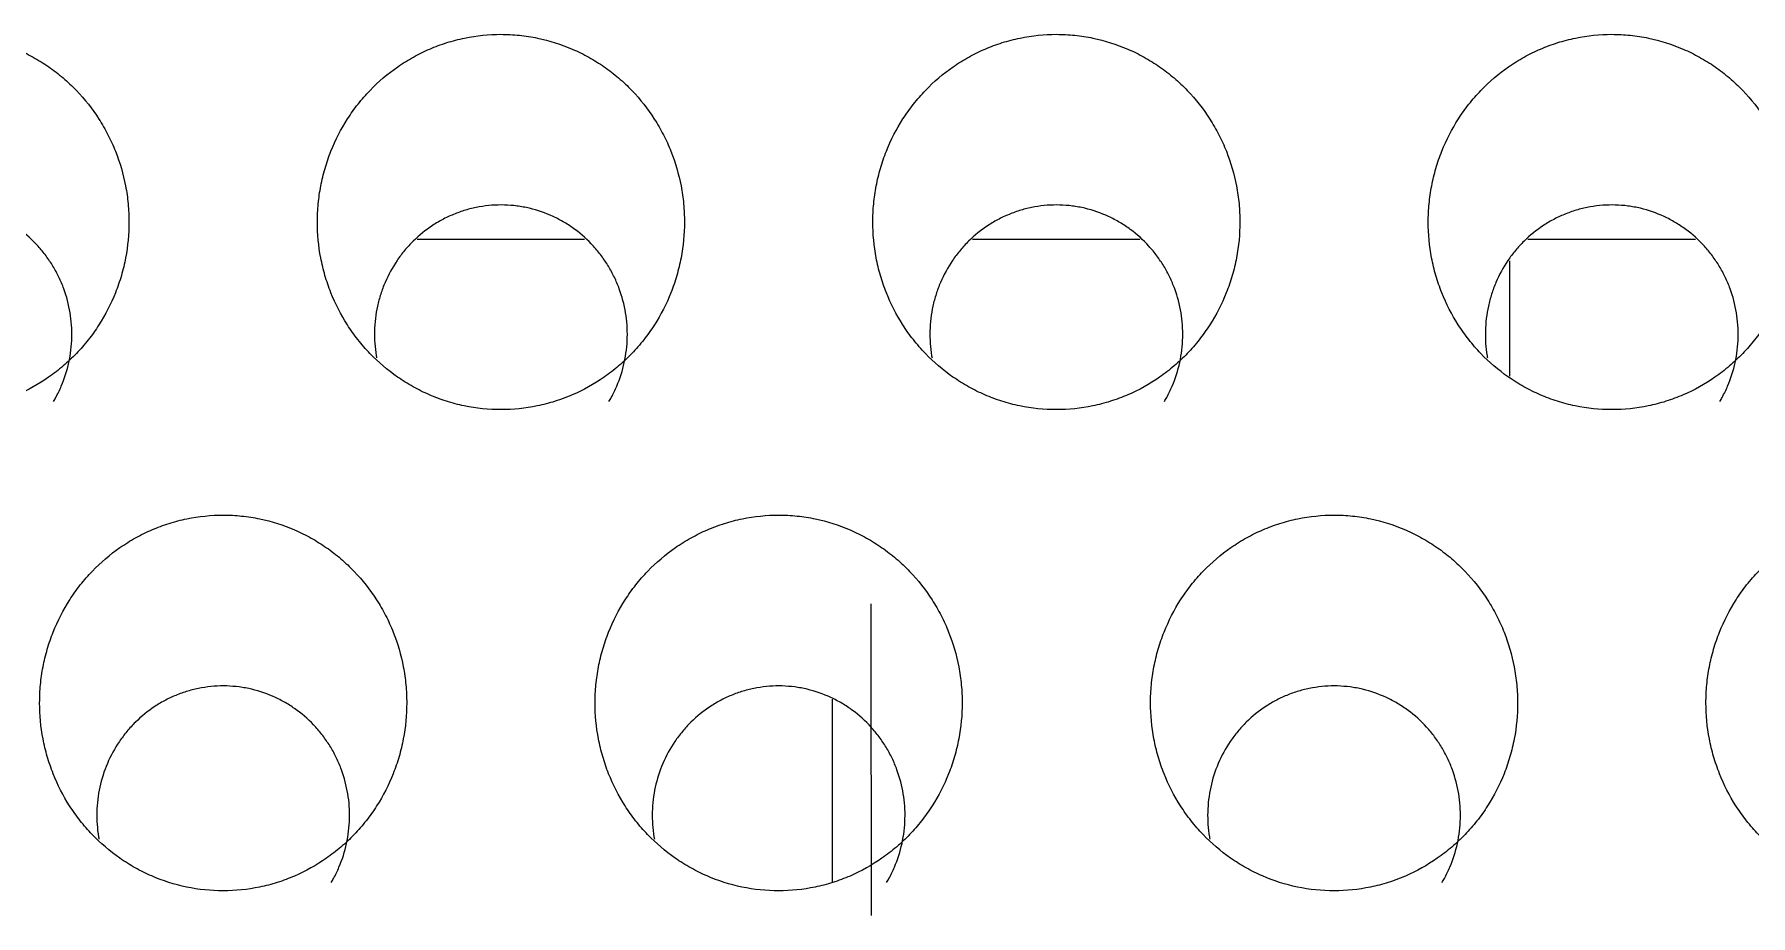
# Model space of a CAD drawing. Header units: inches. Extents: x 3778 to 56227, y -16914 to 35091.
# Drawn here: x 42412.65 to 42421.88, y -12645.88 to -12641.14 of the extents above; entities that cross this region are included whole.
import ezdxf

# ---------------------------------------------------------------- set-up
doc = ezdxf.new("R2010")
doc.units = ezdxf.units.IN
doc.header["$LTSCALE"] = 100
doc.header["$MEASUREMENT"] = 0
doc.layers.add('2-con', color=2, linetype='Continuous')
doc.layers.add('mark-B', color=2, linetype='Continuous', lineweight=20)

# ---------------------------------------------------------------- blocks, each defined once
blk = doc.blocks.new('무풍1WAY 대형')
at = {"layer": 'mark-B'}
for p, q in [((267.1088, -433.2577), (267.1088, -434.2397)), ((263.4652, -435.9758), (263.4652, -436.5975))]:
    blk.add_line(p, q, dxfattribs=at)
blk.add_ellipse((266.7797, -434.3456), major_axis=(0, -6.9709), ratio=0.017455, start_param=1.512453, end_param=1.754068, dxfattribs=at)
for points, knots in [([(261.4229, -433.2088), (261.3564, -433.2088), (261.2911, -433.2156), (261.1949, -433.2355), (261.1632, -433.2438), (261.1159, -433.2587), (261.1002, -433.2641), (261.0692, -433.2757), (261.054, -433.2818), (260.9786, -433.3144), (260.9216, -433.3462), (260.8408, -433.4025), (260.8145, -433.4228), (260.7647, -433.4655), (260.7172, -433.5104), (260.6745, -433.5595), (260.6443, -433.5979), (260.6345, -433.611), (260.6155, -433.6377), (260.6063, -433.6513), (260.562, -433.7204), (260.5325, -433.7783), (260.4965, -433.8687), (260.486, -433.8994), (260.4723, -433.9465), (260.4681, -433.9623), (260.4604, -433.9941), (260.457, -434.0101), (260.4418, -434.0899), (260.4357, -434.1543), (260.4357, -434.2354), (260.4361, -434.2516), (260.4376, -434.2842), (260.4388, -434.3005), (260.4434, -434.3494), (260.448, -434.3816), (260.4663, -434.477), (260.4843, -434.5391), (260.5204, -434.63), (260.534, -434.6601), (260.5638, -434.7181), (260.58, -434.7463), (260.6325, -434.8281), (260.6727, -434.8793), (260.7296, -434.9387), (260.7413, -434.9503), (260.7652, -434.9729), (260.8017, -435.0057), (260.8661, -435.0555), (260.9214, -435.0901), (260.9644, -435.1141), (260.979, -435.1218), (261.0086, -435.1364), (261.0237, -435.1434), (261.0993, -435.1761), (261.1616, -435.1958), (261.2579, -435.2159), (261.2905, -435.2209), (261.3566, -435.2278), (261.3895, -435.2295), (261.4879, -435.2295), (261.5531, -435.2229), (261.6341, -435.2062), (261.6503, -435.2025), (261.6823, -435.1941), (261.7298, -435.1805), (261.8065, -435.1519), (261.8652, -435.123), (261.9227, -435.0911), (261.9509, -435.0735), (262.0318, -435.0172), (262.0813, -434.9748), (262.1379, -434.916), (262.149, -434.9039), (262.1705, -434.8792), (262.181, -434.8665), (262.2115, -434.8278), (262.2305, -434.8012), (262.2831, -434.7191), (262.3128, -434.6613), (262.3431, -434.5853), (262.3488, -434.5699), (262.3594, -434.539), (262.3742, -434.4924), (262.3931, -434.4136), (262.4023, -434.3496), (262.4069, -434.3011), (262.408, -434.2848), (262.4096, -434.2522), (262.41, -434.2358), (262.41, -434.1541), (262.4039, -434.0897), (262.3857, -433.9944), (262.3782, -433.9628), (262.3645, -433.9158), (262.3596, -433.9001), (262.3489, -433.8691), (262.3433, -433.8538), (262.3132, -433.7782), (262.2837, -433.7205), (262.2311, -433.6384), (262.2122, -433.6117), (262.1715, -433.5599), (262.15, -433.5352), (262.0824, -433.4646), (262.033, -433.4222), (261.9658, -433.3752), (261.9521, -433.3661), (261.9241, -433.3486), (261.9098, -433.3402), (261.8668, -433.3161), (261.8374, -433.3016), (261.7475, -433.2627), (261.685, -433.2427), (261.555, -433.2156), (261.4893, -433.2088), (261.4229, -433.2088)], [0, 0, 0, 0, 0.03125, 0.03125, 0.046875, 0.046875, 0.054687, 0.054687, 0.0625, 0.0625, 0.09375, 0.09375, 0.109375, 0.109375, 0.125, 0.140625, 0.140625, 0.148437, 0.148437, 0.15625, 0.15625, 0.1875, 0.1875, 0.203125, 0.203125, 0.210937, 0.210937, 0.21875, 0.21875, 0.25, 0.25, 0.257812, 0.257812, 0.265625, 0.265625, 0.28125, 0.28125, 0.3125, 0.3125, 0.328125, 0.328125, 0.34375, 0.34375, 0.375, 0.375, 0.382812, 0.382812, 0.390625, 0.40625, 0.421875, 0.421875, 0.429687, 0.429687, 0.4375, 0.4375, 0.46875, 0.46875, 0.484375, 0.484375, 0.5, 0.5, 0.53125, 0.53125, 0.539062, 0.539062, 0.546875, 0.5625, 0.578125, 0.578125, 0.59375, 0.59375, 0.625, 0.625, 0.632812, 0.632812, 0.640625, 0.640625, 0.65625, 0.65625, 0.6875, 0.6875, 0.695312, 0.695312, 0.703125, 0.71875, 0.734375, 0.734375, 0.742187, 0.742187, 0.75, 0.75, 0.78125, 0.78125, 0.796875, 0.796875, 0.804688, 0.804688, 0.8125, 0.8125, 0.84375, 0.84375, 0.859375, 0.859375, 0.875, 0.875, 0.90625, 0.90625, 0.914062, 0.914062, 0.921875, 0.921875, 0.9375, 0.9375, 0.96875, 0.96875, 1, 1, 1, 1]), ([(264.4104, -433.2088), (264.344, -433.2088), (264.2787, -433.2156), (264.1825, -433.2355), (264.1507, -433.2438), (264.1035, -433.2587), (264.0877, -433.2641), (264.0568, -433.2757), (264.0415, -433.2818), (263.9662, -433.3144), (263.9091, -433.3462), (263.8283, -433.4025), (263.8021, -433.4228), (263.7522, -433.4655), (263.7048, -433.5104), (263.6621, -433.5595), (263.6318, -433.5979), (263.622, -433.611), (263.6031, -433.6377), (263.5938, -433.6513), (263.5495, -433.7204), (263.52, -433.7783), (263.4841, -433.8687), (263.4735, -433.8994), (263.4598, -433.9465), (263.4556, -433.9623), (263.448, -433.9941), (263.4445, -434.0101), (263.4293, -434.0899), (263.4233, -434.1543), (263.4233, -434.2354), (263.4236, -434.2516), (263.4252, -434.2842), (263.4263, -434.3005), (263.431, -434.3494), (263.4356, -434.3816), (263.4538, -434.477), (263.4718, -434.5391), (263.5079, -434.63), (263.5216, -434.6601), (263.5514, -434.7181), (263.5676, -434.7463), (263.6201, -434.8281), (263.6602, -434.8793), (263.7172, -434.9387), (263.7289, -434.9503), (263.7527, -434.9729), (263.7892, -435.0057), (263.8536, -435.0555), (263.909, -435.0901), (263.952, -435.1141), (263.9665, -435.1218), (263.9962, -435.1364), (264.0112, -435.1434), (264.0868, -435.1761), (264.1492, -435.1958), (264.2455, -435.2159), (264.278, -435.2209), (264.3441, -435.2278), (264.3771, -435.2295), (264.4755, -435.2295), (264.5407, -435.2229), (264.6216, -435.2062), (264.6378, -435.2025), (264.6698, -435.1941), (264.7173, -435.1805), (264.794, -435.1519), (264.8528, -435.123), (264.9102, -435.0911), (264.9384, -435.0735), (265.0193, -435.0172), (265.0689, -434.9748), (265.1255, -434.916), (265.1365, -434.9039), (265.158, -434.8792), (265.1686, -434.8665), (265.1991, -434.8278), (265.218, -434.8012), (265.2707, -434.7191), (265.3004, -434.6613), (265.3306, -434.5853), (265.3363, -434.5699), (265.3469, -434.539), (265.3617, -434.4924), (265.3806, -434.4136), (265.3898, -434.3496), (265.3944, -434.3011), (265.3956, -434.2848), (265.3971, -434.2522), (265.3975, -434.2358), (265.3975, -434.1541), (265.3914, -434.0897), (265.3733, -433.9944), (265.3657, -433.9628), (265.3521, -433.9158), (265.3471, -433.9001), (265.3365, -433.8691), (265.3308, -433.8538), (265.3008, -433.7782), (265.2712, -433.7205), (265.2187, -433.6384), (265.1998, -433.6117), (265.1591, -433.5599), (265.1376, -433.5352), (265.0699, -433.4646), (265.0206, -433.4222), (264.9533, -433.3752), (264.9396, -433.3661), (264.9116, -433.3486), (264.8974, -433.3402), (264.8543, -433.3161), (264.825, -433.3016), (264.735, -433.2627), (264.6726, -433.2427), (264.5426, -433.2156), (264.4768, -433.2088), (264.4104, -433.2088)], [0, 0, 0, 0, 0.03125, 0.03125, 0.046875, 0.046875, 0.054687, 0.054687, 0.0625, 0.0625, 0.09375, 0.09375, 0.109375, 0.109375, 0.125, 0.140625, 0.140625, 0.148437, 0.148437, 0.15625, 0.15625, 0.1875, 0.1875, 0.203125, 0.203125, 0.210937, 0.210937, 0.21875, 0.21875, 0.25, 0.25, 0.257812, 0.257812, 0.265625, 0.265625, 0.28125, 0.28125, 0.3125, 0.3125, 0.328125, 0.328125, 0.34375, 0.34375, 0.375, 0.375, 0.382812, 0.382812, 0.390625, 0.40625, 0.421875, 0.421875, 0.429687, 0.429687, 0.4375, 0.4375, 0.46875, 0.46875, 0.484375, 0.484375, 0.5, 0.5, 0.53125, 0.53125, 0.539062, 0.539062, 0.546875, 0.5625, 0.578125, 0.578125, 0.59375, 0.59375, 0.625, 0.625, 0.632812, 0.632812, 0.640625, 0.640625, 0.65625, 0.65625, 0.6875, 0.6875, 0.695312, 0.695312, 0.703125, 0.71875, 0.734375, 0.734375, 0.742187, 0.742187, 0.75, 0.75, 0.78125, 0.78125, 0.796875, 0.796875, 0.804687, 0.804687, 0.8125, 0.8125, 0.84375, 0.84375, 0.859375, 0.859375, 0.875, 0.875, 0.90625, 0.90625, 0.914062, 0.914062, 0.921875, 0.921875, 0.9375, 0.9375, 0.96875, 0.96875, 1, 1, 1, 1]), ([(267.3979, -433.2088), (267.3315, -433.2088), (267.2662, -433.2156), (267.17, -433.2355), (267.1383, -433.2438), (267.091, -433.2587), (267.0753, -433.2641), (267.0443, -433.2757), (267.0291, -433.2818), (266.9537, -433.3144), (266.8967, -433.3462), (266.8159, -433.4025), (266.7896, -433.4228), (266.7398, -433.4655), (266.6923, -433.5104), (266.6496, -433.5595), (266.6194, -433.5979), (266.6096, -433.611), (266.5906, -433.6377), (266.5814, -433.6513), (266.5371, -433.7204), (266.5075, -433.7783), (266.4716, -433.8687), (266.4611, -433.8994), (266.4474, -433.9465), (266.4432, -433.9623), (266.4355, -433.9941), (266.4321, -434.0101), (266.4169, -434.0899), (266.4108, -434.1543), (266.4108, -434.2354), (266.4112, -434.2516), (266.4127, -434.2842), (266.4139, -434.3005), (266.4185, -434.3494), (266.4231, -434.3816), (266.4414, -434.477), (266.4594, -434.5391), (266.4955, -434.63), (266.5091, -434.6601), (266.5389, -434.7181), (266.5551, -434.7463), (266.6076, -434.8281), (266.6478, -434.8793), (266.7047, -434.9387), (266.7164, -434.9503), (266.7403, -434.9729), (266.7768, -435.0057), (266.8412, -435.0555), (266.8965, -435.0901), (266.9395, -435.1141), (266.9541, -435.1218), (266.9837, -435.1364), (266.9988, -435.1434), (267.0744, -435.1761), (267.1367, -435.1958), (267.233, -435.2159), (267.2656, -435.2209), (267.3317, -435.2278), (267.3646, -435.2295), (267.463, -435.2295), (267.5282, -435.2229), (267.6092, -435.2062), (267.6254, -435.2025), (267.6574, -435.1941), (267.7049, -435.1805), (267.7816, -435.1519), (267.8403, -435.123), (267.8978, -435.0911), (267.926, -435.0735), (268.0069, -435.0172), (268.0564, -434.9748), (268.113, -434.916), (268.124, -434.9039), (268.1456, -434.8792), (268.1561, -434.8665), (268.1866, -434.8278), (268.2056, -434.8012), (268.2582, -434.7191), (268.2879, -434.6613), (268.3182, -434.5853), (268.3239, -434.5699), (268.3345, -434.539), (268.3493, -434.4924), (268.3682, -434.4136), (268.3774, -434.3496), (268.382, -434.3011), (268.3831, -434.2848), (268.3847, -434.2522), (268.3851, -434.2358), (268.3851, -434.1541), (268.379, -434.0897), (268.3608, -433.9944), (268.3533, -433.9628), (268.3396, -433.9158), (268.3347, -433.9001), (268.324, -433.8691), (268.3184, -433.8538), (268.2883, -433.7782), (268.2588, -433.7205), (268.2062, -433.6384), (268.1873, -433.6117), (268.1466, -433.5599), (268.1251, -433.5352), (268.0575, -433.4646), (268.0081, -433.4222), (267.9409, -433.3752), (267.9272, -433.3661), (267.8991, -433.3486), (267.8849, -433.3402), (267.8419, -433.3161), (267.8125, -433.3016), (267.7226, -433.2627), (267.6601, -433.2427), (267.5301, -433.2156), (267.4644, -433.2088), (267.3979, -433.2088)], [0, 0, 0, 0, 0.03125, 0.03125, 0.046875, 0.046875, 0.054687, 0.054687, 0.0625, 0.0625, 0.09375, 0.09375, 0.109375, 0.109375, 0.125, 0.140625, 0.140625, 0.148437, 0.148437, 0.15625, 0.15625, 0.1875, 0.1875, 0.203125, 0.203125, 0.210937, 0.210937, 0.21875, 0.21875, 0.25, 0.25, 0.257812, 0.257812, 0.265625, 0.265625, 0.28125, 0.28125, 0.3125, 0.3125, 0.328125, 0.328125, 0.34375, 0.34375, 0.375, 0.375, 0.382812, 0.382812, 0.390625, 0.40625, 0.421875, 0.421875, 0.429687, 0.429687, 0.4375, 0.4375, 0.46875, 0.46875, 0.484375, 0.484375, 0.5, 0.5, 0.53125, 0.53125, 0.539062, 0.539062, 0.546875, 0.5625, 0.578125, 0.578125, 0.59375, 0.59375, 0.625, 0.625, 0.632812, 0.632812, 0.640625, 0.640625, 0.65625, 0.65625, 0.6875, 0.6875, 0.695312, 0.695312, 0.703125, 0.71875, 0.734375, 0.734375, 0.742187, 0.742187, 0.75, 0.75, 0.78125, 0.78125, 0.796875, 0.796875, 0.804687, 0.804687, 0.8125, 0.8125, 0.84375, 0.84375, 0.859375, 0.859375, 0.875, 0.875, 0.90625, 0.90625, 0.914063, 0.914063, 0.921875, 0.921875, 0.9375, 0.9375, 0.96875, 0.96875, 1, 1, 1, 1]), ([(270.3855, -433.2088), (270.3191, -433.2088), (270.2538, -433.2156), (270.1576, -433.2355), (270.1258, -433.2438), (270.0786, -433.2587), (270.0628, -433.2641), (270.0319, -433.2757), (270.0166, -433.2818), (269.9413, -433.3144), (269.8842, -433.3462), (269.8034, -433.4025), (269.7772, -433.4228), (269.7273, -433.4655), (269.6799, -433.5104), (269.6372, -433.5595), (269.6069, -433.5979), (269.5971, -433.611), (269.5781, -433.6377), (269.5689, -433.6513), (269.5246, -433.7204), (269.4951, -433.7783), (269.4592, -433.8687), (269.4486, -433.8994), (269.4349, -433.9465), (269.4307, -433.9623), (269.4231, -433.9941), (269.4196, -434.0101), (269.4044, -434.0899), (269.3984, -434.1543), (269.3984, -434.2354), (269.3987, -434.2516), (269.4003, -434.2842), (269.4014, -434.3005), (269.4061, -434.3494), (269.4107, -434.3816), (269.4289, -434.477), (269.4469, -434.5391), (269.483, -434.63), (269.4967, -434.6601), (269.5265, -434.7181), (269.5427, -434.7463), (269.5952, -434.8281), (269.6353, -434.8793), (269.6923, -434.9387), (269.704, -434.9503), (269.7278, -434.9729), (269.7643, -435.0057), (269.8287, -435.0555), (269.8841, -435.0901), (269.9271, -435.1141), (269.9416, -435.1218), (269.9713, -435.1364), (269.9863, -435.1434), (270.0619, -435.1761), (270.1243, -435.1958), (270.2206, -435.2159), (270.2531, -435.2209), (270.3192, -435.2278), (270.3521, -435.2295), (270.4506, -435.2295), (270.5158, -435.2229), (270.5967, -435.2062), (270.6129, -435.2025), (270.6449, -435.1941), (270.6924, -435.1805), (270.7691, -435.1519), (270.8279, -435.123), (270.8853, -435.0911), (270.9135, -435.0735), (270.9944, -435.0172), (271.044, -434.9748), (271.1005, -434.916), (271.1116, -434.9039), (271.1331, -434.8792), (271.1437, -434.8665), (271.1742, -434.8278), (271.1931, -434.8012), (271.2458, -434.7191), (271.2755, -434.6613), (271.3057, -434.5853), (271.3114, -434.5699), (271.322, -434.539), (271.3368, -434.4924), (271.3557, -434.4136), (271.3649, -434.3496), (271.3695, -434.3011), (271.3707, -434.2848), (271.3722, -434.2522), (271.3726, -434.2358), (271.3726, -434.1541), (271.3665, -434.0897), (271.3484, -433.9944), (271.3408, -433.9628), (271.3272, -433.9158), (271.3222, -433.9001), (271.3116, -433.8691), (271.3059, -433.8538), (271.2759, -433.7782), (271.2463, -433.7205), (271.1938, -433.6384), (271.1749, -433.6117), (271.1342, -433.5599), (271.1127, -433.5352), (271.045, -433.4646), (270.9957, -433.4222), (270.9284, -433.3752), (270.9147, -433.3661), (270.8867, -433.3486), (270.8725, -433.3402), (270.8294, -433.3161), (270.8001, -433.3016), (270.7101, -433.2627), (270.6477, -433.2427), (270.5177, -433.2156), (270.4519, -433.2088), (270.3855, -433.2088)], [0, 0, 0, 0, 0.03125, 0.03125, 0.046875, 0.046875, 0.054688, 0.054688, 0.0625, 0.0625, 0.09375, 0.09375, 0.109375, 0.109375, 0.125, 0.140625, 0.140625, 0.148438, 0.148438, 0.15625, 0.15625, 0.1875, 0.1875, 0.203125, 0.203125, 0.210938, 0.210938, 0.21875, 0.21875, 0.25, 0.25, 0.257813, 0.257813, 0.265625, 0.265625, 0.28125, 0.28125, 0.3125, 0.3125, 0.328125, 0.328125, 0.34375, 0.34375, 0.375, 0.375, 0.382812, 0.382812, 0.390625, 0.40625, 0.421875, 0.421875, 0.429687, 0.429687, 0.4375, 0.4375, 0.46875, 0.46875, 0.484375, 0.484375, 0.5, 0.5, 0.53125, 0.53125, 0.539063, 0.539063, 0.546875, 0.5625, 0.578125, 0.578125, 0.59375, 0.59375, 0.625, 0.625, 0.632813, 0.632813, 0.640625, 0.640625, 0.65625, 0.65625, 0.6875, 0.6875, 0.695313, 0.695313, 0.703125, 0.71875, 0.734375, 0.734375, 0.742188, 0.742188, 0.75, 0.75, 0.78125, 0.78125, 0.796875, 0.796875, 0.804688, 0.804688, 0.8125, 0.8125, 0.84375, 0.84375, 0.859375, 0.859375, 0.875, 0.875, 0.90625, 0.90625, 0.914063, 0.914063, 0.921875, 0.921875, 0.9375, 0.9375, 0.96875, 0.96875, 1, 1, 1, 1]), ([(263.8295, -433.2529), (263.8252, -433.2602), (263.821, -433.2676), (263.806, -433.2949), (263.7962, -433.3152), (263.7699, -433.3769), (263.7563, -433.4195), (263.742, -433.4853), (263.7382, -433.5077), (263.7328, -433.5524), (263.7312, -433.5749), (263.7307, -433.5975)], [0, 0, 0, 0, 0.069944, 0.069944, 0.255955, 0.255955, 0.627978, 0.627978, 0.813989, 0.813989, 1, 1, 1, 1]), ([(266.817, -433.2529), (266.8127, -433.2602), (266.8085, -433.2676), (266.7936, -433.2949), (266.7838, -433.3152), (266.7574, -433.3769), (266.7438, -433.4195), (266.7295, -433.4853), (266.7257, -433.5077), (266.7204, -433.5524), (266.7188, -433.5749), (266.7182, -433.5975)], [0, 0, 0, 0, 0.069944, 0.069944, 0.255955, 0.255955, 0.627978, 0.627978, 0.813989, 0.813989, 1, 1, 1, 1]), ([(269.8046, -433.2529), (269.8003, -433.2602), (269.7961, -433.2676), (269.7811, -433.2949), (269.7713, -433.3152), (269.745, -433.3769), (269.7314, -433.4195), (269.7171, -433.4853), (269.7133, -433.5077), (269.7079, -433.5524), (269.7063, -433.5749), (269.7058, -433.5975)], [0, 0, 0, 0, 0.069944, 0.069944, 0.255955, 0.255955, 0.627978, 0.627978, 0.813989, 0.813989, 1, 1, 1, 1]), ([(263.7307, -433.5975), (263.7296, -433.6426), (263.736, -433.7314), (263.7585, -433.8174), (263.7779, -433.8702), (263.782, -433.8808), (263.7908, -433.9015), (263.8047, -433.9323), (263.8313, -433.9814), (263.8562, -434.0185), (263.8763, -434.0455), (263.8832, -434.0543), (263.8976, -434.0718), (263.905, -434.0804), (263.9431, -434.1223), (263.9765, -434.1524), (264.0306, -434.1924), (264.0494, -434.2049), (264.0883, -434.228), (264.1086, -434.2387), (264.1701, -434.2674), (264.2127, -434.2821), (264.2677, -434.2952), (264.2788, -434.2976), (264.3012, -434.3017), (264.3125, -434.3035), (264.3464, -434.3079), (264.369, -434.3097), (264.4367, -434.3116), (264.4818, -434.3083), (264.538, -434.2983), (264.5492, -434.2961), (264.5714, -434.2909), (264.6043, -434.2824), (264.6576, -434.2642), (264.6987, -434.2454), (264.7289, -434.2297), (264.7389, -434.2241), (264.7585, -434.2126), (264.7681, -434.2066), (264.8154, -434.1756), (264.8503, -434.1473), (264.8904, -434.1077), (264.8982, -434.0996), (264.9136, -434.0829), (264.921, -434.0743), (264.9427, -434.0483), (264.9562, -434.0303), (264.9939, -433.9747), (265.0154, -433.9354), (265.051, -433.8523), (265.0646, -433.8096), (265.0788, -433.7442), (265.0825, -433.7222), (265.0879, -433.6777), (265.0895, -433.6551), (265.0912, -433.5878), (265.0881, -433.5433), (265.0802, -433.4952), (265.0795, -433.4912), (265.0788, -433.4871)], [0, 0, 0, 0, 0.058507, 0.117014, 0.117014, 0.131641, 0.131641, 0.146267, 0.175521, 0.204774, 0.204774, 0.219401, 0.219401, 0.234028, 0.234028, 0.292535, 0.292535, 0.321788, 0.321788, 0.351042, 0.351042, 0.409548, 0.409548, 0.424175, 0.424175, 0.438802, 0.438802, 0.468055, 0.468055, 0.526562, 0.526562, 0.541189, 0.541189, 0.555816, 0.585069, 0.614323, 0.614323, 0.628949, 0.628949, 0.643576, 0.643576, 0.702083, 0.702083, 0.71671, 0.71671, 0.731336, 0.731336, 0.76059, 0.76059, 0.819097, 0.819097, 0.877604, 0.877604, 0.906857, 0.906857, 0.936111, 0.936111, 0.994618, 0.994618, 1, 1, 1, 1]), ([(266.7182, -433.5975), (266.7171, -433.6426), (266.7235, -433.7314), (266.746, -433.8174), (266.7654, -433.8702), (266.7696, -433.8808), (266.7784, -433.9015), (266.7922, -433.9323), (266.8188, -433.9814), (266.8437, -434.0185), (266.8638, -434.0455), (266.8708, -434.0543), (266.8851, -434.0718), (266.8925, -434.0804), (266.9307, -434.1223), (266.964, -434.1524), (267.0182, -434.1924), (267.0369, -434.2049), (267.0759, -434.228), (267.0961, -434.2387), (267.1577, -434.2674), (267.2002, -434.2821), (267.2552, -434.2952), (267.2663, -434.2976), (267.2887, -434.3017), (267.3, -434.3035), (267.334, -434.3079), (267.3566, -434.3097), (267.4243, -434.3116), (267.4693, -434.3083), (267.5256, -434.2983), (267.5368, -434.2961), (267.5589, -434.2909), (267.5918, -434.2824), (267.6452, -434.2642), (267.6863, -434.2454), (267.7164, -434.2297), (267.7264, -434.2241), (267.7461, -434.2126), (267.7557, -434.2066), (267.8029, -434.1756), (267.8378, -434.1473), (267.8779, -434.1077), (267.8858, -434.0996), (267.9011, -434.0829), (267.9086, -434.0743), (267.9303, -434.0483), (267.9437, -434.0303), (267.9815, -433.9747), (268.003, -433.9354), (268.0386, -433.8523), (268.0521, -433.8096), (268.0663, -433.7442), (268.0701, -433.7222), (268.0754, -433.6777), (268.0771, -433.6551), (268.0788, -433.5878), (268.0757, -433.5433), (268.0678, -433.4952), (268.0671, -433.4912), (268.0664, -433.4871)], [0, 0, 0, 0, 0.058507, 0.117014, 0.117014, 0.131641, 0.131641, 0.146267, 0.175521, 0.204774, 0.204774, 0.219401, 0.219401, 0.234028, 0.234028, 0.292535, 0.292535, 0.321788, 0.321788, 0.351042, 0.351042, 0.409548, 0.409548, 0.424175, 0.424175, 0.438802, 0.438802, 0.468055, 0.468055, 0.526562, 0.526562, 0.541189, 0.541189, 0.555816, 0.585069, 0.614323, 0.614323, 0.628949, 0.628949, 0.643576, 0.643576, 0.702083, 0.702083, 0.71671, 0.71671, 0.731336, 0.731336, 0.76059, 0.76059, 0.819097, 0.819097, 0.877604, 0.877604, 0.906857, 0.906857, 0.936111, 0.936111, 0.994618, 0.994618, 1, 1, 1, 1]), ([(269.7058, -433.5975), (269.7047, -433.6426), (269.7111, -433.7314), (269.7336, -433.8174), (269.753, -433.8702), (269.7571, -433.8808), (269.7659, -433.9015), (269.7798, -433.9323), (269.8064, -433.9814), (269.8313, -434.0185), (269.8514, -434.0455), (269.8583, -434.0543), (269.8727, -434.0718), (269.8801, -434.0804), (269.9182, -434.1223), (269.9515, -434.1524), (270.0057, -434.1924), (270.0245, -434.2049), (270.0634, -434.228), (270.0837, -434.2387), (270.1452, -434.2674), (270.1878, -434.2821), (270.2428, -434.2952), (270.2539, -434.2976), (270.2763, -434.3017), (270.2876, -434.3035), (270.3215, -434.3079), (270.3441, -434.3097), (270.4118, -434.3116), (270.4569, -434.3083), (270.5131, -434.2983), (270.5243, -434.2961), (270.5465, -434.2909), (270.5794, -434.2824), (270.6327, -434.2642), (270.6738, -434.2454), (270.704, -434.2297), (270.714, -434.2241), (270.7336, -434.2126), (270.7432, -434.2066), (270.7905, -434.1756), (270.8254, -434.1473), (270.8655, -434.1077), (270.8733, -434.0996), (270.8887, -434.0829), (270.8961, -434.0743), (270.9178, -434.0483), (270.9313, -434.0303), (270.969, -433.9747), (270.9905, -433.9354), (271.0261, -433.8523), (271.0397, -433.8096), (271.0539, -433.7442), (271.0576, -433.7222), (271.063, -433.6777), (271.0646, -433.6551), (271.0663, -433.5878), (271.0632, -433.5433), (271.0553, -433.4952), (271.0546, -433.4912), (271.0539, -433.4871)], [0, 0, 0, 0, 0.058507, 0.117014, 0.117014, 0.131641, 0.131641, 0.146267, 0.175521, 0.204774, 0.204774, 0.219401, 0.219401, 0.234028, 0.234028, 0.292535, 0.292535, 0.321788, 0.321788, 0.351042, 0.351042, 0.409548, 0.409548, 0.424175, 0.424175, 0.438802, 0.438802, 0.468055, 0.468055, 0.526562, 0.526562, 0.541189, 0.541189, 0.555816, 0.585069, 0.614323, 0.614323, 0.628949, 0.628949, 0.643576, 0.643576, 0.702083, 0.702083, 0.71671, 0.71671, 0.731336, 0.731336, 0.76059, 0.76059, 0.819097, 0.819097, 0.877604, 0.877604, 0.906857, 0.906857, 0.936111, 0.936111, 0.994618, 0.994618, 1, 1, 1, 1]), ([(262.9166, -435.7965), (262.8502, -435.7965), (262.785, -435.8032), (262.6888, -435.8232), (262.657, -435.8314), (262.6098, -435.8463), (262.5941, -435.8517), (262.5631, -435.8633), (262.5479, -435.8694), (262.4725, -435.9019), (262.4155, -435.9337), (262.3347, -435.9899), (262.3084, -436.0102), (262.2586, -436.0528), (262.2112, -436.0976), (262.1684, -436.1467), (262.1382, -436.1851), (262.1284, -436.1981), (262.1094, -436.2248), (262.1002, -436.2384), (262.0559, -436.3075), (262.0263, -436.3653), (261.9904, -436.4556), (261.9798, -436.4863), (261.9661, -436.5333), (261.9619, -436.5491), (261.9542, -436.5809), (261.9508, -436.5968), (261.9356, -436.6766), (261.9295, -436.7409), (261.9295, -436.822), (261.9299, -436.8382), (261.9314, -436.8707), (261.9326, -436.8871), (261.9372, -436.9359), (261.9418, -436.9681), (261.9601, -437.0634), (261.9781, -437.1255), (262.0142, -437.2163), (262.0279, -437.2463), (262.0577, -437.3043), (262.0739, -437.3324), (262.1264, -437.4142), (262.1666, -437.4653), (262.2235, -437.5247), (262.2353, -437.5363), (262.2591, -437.5588), (262.2956, -437.5916), (262.36, -437.6413), (262.4154, -437.6759), (262.4583, -437.6999), (262.4729, -437.7075), (262.5025, -437.7221), (262.5176, -437.7291), (262.5932, -437.7617), (262.6555, -437.7814), (262.7518, -437.8014), (262.7843, -437.8065), (262.8504, -437.8133), (262.8833, -437.815), (262.9817, -437.8151), (263.0469, -437.8085), (263.1278, -437.7918), (263.144, -437.7881), (263.176, -437.7797), (263.2235, -437.7661), (263.3001, -437.7376), (263.3589, -437.7087), (263.4163, -437.6768), (263.4445, -437.6593), (263.5254, -437.6031), (263.575, -437.5607), (263.6315, -437.502), (263.6426, -437.4899), (263.6641, -437.4652), (263.6747, -437.4525), (263.7052, -437.4139), (263.7241, -437.3873), (263.7768, -437.3053), (263.8065, -437.2476), (263.8368, -437.1717), (263.8425, -437.1563), (263.8531, -437.1254), (263.8679, -437.0788), (263.8868, -437.0001), (263.896, -436.9361), (263.9006, -436.8876), (263.9018, -436.8714), (263.9033, -436.8388), (263.9037, -436.8224), (263.9037, -436.7408), (263.8976, -436.6764), (263.8794, -436.5811), (263.8719, -436.5496), (263.8582, -436.5026), (263.8533, -436.487), (263.8426, -436.456), (263.837, -436.4407), (263.8069, -436.3651), (263.7774, -436.3075), (263.7248, -436.2255), (263.7059, -436.1988), (263.6652, -436.1471), (263.6437, -436.1224), (263.576, -436.0519), (263.5267, -436.0096), (263.446, -435.9533), (263.4178, -435.9357), (263.3604, -435.9036), (263.3017, -435.8747), (263.2405, -435.8518), (263.1781, -435.832), (263.1462, -435.8236), (263.0487, -435.8033), (262.983, -435.7965), (262.9166, -435.7965)], [0, 0, 0, 0, 0.03125, 0.03125, 0.046875, 0.046875, 0.054688, 0.054688, 0.0625, 0.0625, 0.09375, 0.09375, 0.109375, 0.109375, 0.125, 0.140625, 0.140625, 0.148438, 0.148438, 0.15625, 0.15625, 0.1875, 0.1875, 0.203125, 0.203125, 0.210938, 0.210938, 0.21875, 0.21875, 0.25, 0.25, 0.257813, 0.257813, 0.265625, 0.265625, 0.28125, 0.28125, 0.3125, 0.3125, 0.328125, 0.328125, 0.34375, 0.34375, 0.375, 0.375, 0.382813, 0.382813, 0.390625, 0.40625, 0.421875, 0.421875, 0.429688, 0.429688, 0.4375, 0.4375, 0.46875, 0.46875, 0.484375, 0.484375, 0.5, 0.5, 0.53125, 0.53125, 0.539063, 0.539063, 0.546875, 0.5625, 0.578125, 0.578125, 0.59375, 0.59375, 0.625, 0.625, 0.632813, 0.632813, 0.640625, 0.640625, 0.65625, 0.65625, 0.6875, 0.6875, 0.695313, 0.695313, 0.703125, 0.71875, 0.734375, 0.734375, 0.742188, 0.742188, 0.75, 0.75, 0.78125, 0.78125, 0.796875, 0.796875, 0.804688, 0.804688, 0.8125, 0.8125, 0.84375, 0.84375, 0.859375, 0.859375, 0.875, 0.875, 0.90625, 0.90625, 0.921875, 0.921875, 0.9375, 0.953125, 0.953125, 0.96875, 0.96875, 1, 1, 1, 1]), ([(265.9042, -435.7965), (265.8378, -435.7965), (265.7725, -435.8032), (265.6763, -435.8232), (265.6446, -435.8314), (265.5973, -435.8463), (265.5816, -435.8517), (265.5507, -435.8633), (265.5354, -435.8694), (265.4601, -435.9019), (265.403, -435.9337), (265.3222, -435.9899), (265.296, -436.0102), (265.2461, -436.0528), (265.1987, -436.0976), (265.156, -436.1467), (265.1257, -436.1851), (265.1159, -436.1981), (265.0969, -436.2248), (265.0877, -436.2384), (265.0434, -436.3075), (265.0139, -436.3653), (264.9779, -436.4556), (264.9673, -436.4863), (264.9536, -436.5333), (264.9494, -436.5491), (264.9418, -436.5809), (264.9384, -436.5968), (264.9232, -436.6766), (264.9171, -436.7409), (264.9171, -436.822), (264.9175, -436.8382), (264.919, -436.8707), (264.9201, -436.8871), (264.9248, -436.9359), (264.9294, -436.9681), (264.9476, -437.0634), (264.9657, -437.1255), (265.0018, -437.2163), (265.0154, -437.2463), (265.0452, -437.3043), (265.0615, -437.3324), (265.114, -437.4142), (265.1541, -437.4653), (265.2111, -437.5247), (265.2228, -437.5363), (265.2467, -437.5588), (265.2832, -437.5916), (265.3476, -437.6413), (265.4029, -437.6759), (265.4459, -437.6999), (265.4605, -437.7075), (265.4901, -437.7221), (265.5051, -437.7291), (265.5807, -437.7617), (265.6431, -437.7814), (265.7393, -437.8014), (265.7719, -437.8065), (265.8379, -437.8133), (265.8708, -437.815), (265.9693, -437.8151), (266.0344, -437.8085), (266.1153, -437.7918), (266.1315, -437.7881), (266.1635, -437.7797), (266.211, -437.7661), (266.2877, -437.7376), (266.3464, -437.7087), (266.4039, -437.6768), (266.4321, -437.6593), (266.513, -437.6031), (266.5625, -437.5607), (266.6191, -437.502), (266.6301, -437.4899), (266.6517, -437.4652), (266.6622, -437.4525), (266.6927, -437.4139), (266.7117, -437.3873), (266.7644, -437.3053), (266.794, -437.2476), (266.8243, -437.1717), (266.83, -437.1563), (266.8407, -437.1254), (266.8554, -437.0788), (266.8744, -437.0001), (266.8835, -436.9361), (266.8882, -436.8876), (266.8893, -436.8714), (266.8909, -436.8388), (266.8913, -436.8224), (266.8913, -436.7408), (266.8851, -436.6764), (266.867, -436.5811), (266.8594, -436.5496), (266.8458, -436.5026), (266.8408, -436.487), (266.8302, -436.456), (266.8245, -436.4407), (266.7945, -436.3651), (266.7649, -436.3075), (266.7123, -436.2255), (266.6934, -436.1988), (266.6527, -436.1471), (266.6312, -436.1224), (266.5636, -436.0519), (266.5142, -436.0096), (266.4335, -435.9533), (266.4054, -435.9357), (266.3479, -435.9036), (266.2893, -435.8747), (266.2281, -435.8518), (266.1656, -435.832), (266.1338, -435.8236), (266.0363, -435.8033), (265.9706, -435.7965), (265.9042, -435.7965)], [0, 0, 0, 0, 0.03125, 0.03125, 0.046875, 0.046875, 0.054687, 0.054687, 0.0625, 0.0625, 0.09375, 0.09375, 0.109375, 0.109375, 0.125, 0.140625, 0.140625, 0.148437, 0.148437, 0.15625, 0.15625, 0.1875, 0.1875, 0.203125, 0.203125, 0.210937, 0.210937, 0.21875, 0.21875, 0.25, 0.25, 0.257812, 0.257812, 0.265625, 0.265625, 0.28125, 0.28125, 0.3125, 0.3125, 0.328125, 0.328125, 0.34375, 0.34375, 0.375, 0.375, 0.382812, 0.382812, 0.390625, 0.40625, 0.421875, 0.421875, 0.429687, 0.429687, 0.4375, 0.4375, 0.46875, 0.46875, 0.484375, 0.484375, 0.5, 0.5, 0.53125, 0.53125, 0.539062, 0.539062, 0.546875, 0.5625, 0.578125, 0.578125, 0.59375, 0.59375, 0.625, 0.625, 0.632812, 0.632812, 0.640625, 0.640625, 0.65625, 0.65625, 0.6875, 0.6875, 0.695312, 0.695312, 0.703125, 0.71875, 0.734375, 0.734375, 0.742187, 0.742187, 0.75, 0.75, 0.78125, 0.78125, 0.796875, 0.796875, 0.804687, 0.804687, 0.8125, 0.8125, 0.84375, 0.84375, 0.859375, 0.859375, 0.875, 0.875, 0.90625, 0.90625, 0.921875, 0.921875, 0.9375, 0.953125, 0.953125, 0.96875, 0.96875, 1, 1, 1, 1]), ([(268.8917, -435.7965), (268.8253, -435.7965), (268.7601, -435.8032), (268.6639, -435.8232), (268.6321, -435.8314), (268.5849, -435.8463), (268.5692, -435.8517), (268.5382, -435.8633), (268.523, -435.8694), (268.4476, -435.9019), (268.3906, -435.9337), (268.3098, -435.9899), (268.2835, -436.0102), (268.2337, -436.0528), (268.1863, -436.0976), (268.1435, -436.1467), (268.1133, -436.1851), (268.1035, -436.1981), (268.0845, -436.2248), (268.0753, -436.2384), (268.031, -436.3075), (268.0014, -436.3653), (267.9655, -436.4556), (267.9549, -436.4863), (267.9412, -436.5333), (267.937, -436.5491), (267.9293, -436.5809), (267.9259, -436.5968), (267.9107, -436.6766), (267.9046, -436.7409), (267.9046, -436.822), (267.905, -436.8382), (267.9065, -436.8707), (267.9077, -436.8871), (267.9123, -436.9359), (267.9169, -436.9681), (267.9352, -437.0634), (267.9532, -437.1255), (267.9893, -437.2163), (268.003, -437.2463), (268.0328, -437.3043), (268.049, -437.3324), (268.1015, -437.4142), (268.1417, -437.4653), (268.1986, -437.5247), (268.2104, -437.5363), (268.2342, -437.5588), (268.2707, -437.5916), (268.3351, -437.6413), (268.3905, -437.6759), (268.4334, -437.6999), (268.448, -437.7075), (268.4776, -437.7221), (268.4927, -437.7291), (268.5683, -437.7617), (268.6306, -437.7814), (268.7269, -437.8014), (268.7594, -437.8065), (268.8255, -437.8133), (268.8584, -437.815), (268.9568, -437.8151), (269.022, -437.8085), (269.1029, -437.7918), (269.1191, -437.7881), (269.1511, -437.7797), (269.1986, -437.7661), (269.2752, -437.7376), (269.334, -437.7087), (269.3914, -437.6768), (269.4196, -437.6593), (269.5005, -437.6031), (269.5501, -437.5607), (269.6066, -437.502), (269.6177, -437.4899), (269.6392, -437.4652), (269.6498, -437.4525), (269.6803, -437.4139), (269.6992, -437.3873), (269.7519, -437.3053), (269.7816, -437.2476), (269.8119, -437.1717), (269.8176, -437.1563), (269.8282, -437.1254), (269.843, -437.0788), (269.8619, -437.0001), (269.8711, -436.9361), (269.8757, -436.8876), (269.8769, -436.8714), (269.8784, -436.8388), (269.8788, -436.8224), (269.8788, -436.7408), (269.8727, -436.6764), (269.8545, -436.5811), (269.847, -436.5496), (269.8333, -436.5026), (269.8284, -436.487), (269.8177, -436.456), (269.8121, -436.4407), (269.782, -436.3651), (269.7525, -436.3075), (269.6999, -436.2255), (269.681, -436.1988), (269.6403, -436.1471), (269.6188, -436.1224), (269.5511, -436.0519), (269.5018, -436.0096), (269.4211, -435.9533), (269.3929, -435.9357), (269.3355, -435.9036), (269.2768, -435.8747), (269.2156, -435.8518), (269.1532, -435.832), (269.1213, -435.8236), (269.0238, -435.8033), (268.9581, -435.7965), (268.8917, -435.7965)], [0, 0, 0, 0, 0.03125, 0.03125, 0.046875, 0.046875, 0.054688, 0.054688, 0.0625, 0.0625, 0.09375, 0.09375, 0.109375, 0.109375, 0.125, 0.140625, 0.140625, 0.148438, 0.148438, 0.15625, 0.15625, 0.1875, 0.1875, 0.203125, 0.203125, 0.210938, 0.210938, 0.21875, 0.21875, 0.25, 0.25, 0.257813, 0.257813, 0.265625, 0.265625, 0.28125, 0.28125, 0.3125, 0.3125, 0.328125, 0.328125, 0.34375, 0.34375, 0.375, 0.375, 0.382813, 0.382813, 0.390625, 0.40625, 0.421875, 0.421875, 0.429688, 0.429688, 0.4375, 0.4375, 0.46875, 0.46875, 0.484375, 0.484375, 0.5, 0.5, 0.53125, 0.53125, 0.539063, 0.539063, 0.546875, 0.5625, 0.578125, 0.578125, 0.59375, 0.59375, 0.625, 0.625, 0.632813, 0.632813, 0.640625, 0.640625, 0.65625, 0.65625, 0.6875, 0.6875, 0.695313, 0.695313, 0.703125, 0.71875, 0.734375, 0.734375, 0.742188, 0.742188, 0.75, 0.75, 0.78125, 0.78125, 0.796875, 0.796875, 0.804688, 0.804688, 0.8125, 0.8125, 0.84375, 0.84375, 0.859375, 0.859375, 0.875, 0.875, 0.90625, 0.90625, 0.921875, 0.921875, 0.9375, 0.953125, 0.953125, 0.96875, 0.96875, 1, 1, 1, 1]), ([(271.8793, -435.7965), (271.8129, -435.7965), (271.7476, -435.8032), (271.6514, -435.8232), (271.6197, -435.8314), (271.5724, -435.8463), (271.5567, -435.8517), (271.5258, -435.8633), (271.5105, -435.8694), (271.4352, -435.9019), (271.3781, -435.9337), (271.2973, -435.9899), (271.2711, -436.0102), (271.2212, -436.0528), (271.1738, -436.0976), (271.1311, -436.1467), (271.1008, -436.1851), (271.091, -436.1981), (271.072, -436.2248), (271.0628, -436.2384), (271.0185, -436.3075), (270.989, -436.3653), (270.953, -436.4556), (270.9424, -436.4863), (270.9287, -436.5333), (270.9245, -436.5491), (270.9169, -436.5809), (270.9135, -436.5968), (270.8982, -436.6766), (270.8922, -436.7409), (270.8922, -436.822), (270.8925, -436.8382), (270.8941, -436.8707), (270.8952, -436.8871), (270.8999, -436.9359), (270.9045, -436.9681), (270.9227, -437.0634), (270.9408, -437.1255), (270.9769, -437.2163), (270.9905, -437.2463), (271.0203, -437.3043), (271.0365, -437.3324), (271.0891, -437.4142), (271.1292, -437.4653), (271.1862, -437.5247), (271.1979, -437.5363), (271.2217, -437.5588), (271.2583, -437.5916), (271.3227, -437.6413), (271.378, -437.6759), (271.421, -437.6999), (271.4355, -437.7075), (271.4652, -437.7221), (271.4802, -437.7291), (271.5558, -437.7617), (271.6182, -437.7814), (271.7144, -437.8014), (271.747, -437.8065), (271.813, -437.8133), (271.8459, -437.815), (271.9443, -437.8151), (272.0095, -437.8085), (272.0904, -437.7918), (272.1066, -437.7881), (272.1386, -437.7797), (272.1861, -437.7661), (272.2628, -437.7376), (272.3215, -437.7087), (272.379, -437.6768), (272.4072, -437.6593), (272.4881, -437.6031), (272.5376, -437.5607), (272.5942, -437.502), (272.6052, -437.4899), (272.6268, -437.4652), (272.6373, -437.4525), (272.6678, -437.4139), (272.6868, -437.3873), (272.7395, -437.3053), (272.7691, -437.2476), (272.7994, -437.1717), (272.8051, -437.1563), (272.8158, -437.1254), (272.8305, -437.0788), (272.8495, -437.0001), (272.8586, -436.9361), (272.8633, -436.8876), (272.8644, -436.8714), (272.866, -436.8388), (272.8664, -436.8224), (272.8664, -436.7408), (272.8602, -436.6764), (272.8421, -436.5811), (272.8345, -436.5496), (272.8209, -436.5026), (272.8159, -436.487), (272.8053, -436.456), (272.7996, -436.4407), (272.7696, -436.3651), (272.74, -436.3075), (272.6874, -436.2255), (272.6685, -436.1988), (272.6278, -436.1471), (272.6063, -436.1224), (272.5387, -436.0519), (272.4893, -436.0096), (272.4086, -435.9533), (272.3805, -435.9357), (272.323, -435.9036), (272.2644, -435.8747), (272.2032, -435.8518), (272.1407, -435.832), (272.1088, -435.8236), (272.0114, -435.8033), (271.9457, -435.7965), (271.8793, -435.7965)], [0, 0, 0, 0, 0.03125, 0.03125, 0.046875, 0.046875, 0.054688, 0.054688, 0.0625, 0.0625, 0.09375, 0.09375, 0.109375, 0.109375, 0.125, 0.140625, 0.140625, 0.148438, 0.148438, 0.15625, 0.15625, 0.1875, 0.1875, 0.203125, 0.203125, 0.210938, 0.210938, 0.21875, 0.21875, 0.25, 0.25, 0.257813, 0.257813, 0.265625, 0.265625, 0.28125, 0.28125, 0.3125, 0.3125, 0.328125, 0.328125, 0.34375, 0.34375, 0.375, 0.375, 0.382813, 0.382813, 0.390625, 0.40625, 0.421875, 0.421875, 0.429688, 0.429688, 0.4375, 0.4375, 0.46875, 0.46875, 0.484375, 0.484375, 0.5, 0.5, 0.53125, 0.53125, 0.539063, 0.539063, 0.546875, 0.5625, 0.578125, 0.578125, 0.59375, 0.59375, 0.625, 0.625, 0.632813, 0.632813, 0.640625, 0.640625, 0.65625, 0.65625, 0.6875, 0.6875, 0.695313, 0.695313, 0.703125, 0.71875, 0.734375, 0.734375, 0.742188, 0.742188, 0.75, 0.75, 0.78125, 0.78125, 0.796875, 0.796875, 0.804688, 0.804688, 0.8125, 0.8125, 0.84375, 0.84375, 0.859375, 0.859375, 0.875, 0.875, 0.90625, 0.90625, 0.921875, 0.921875, 0.9375, 0.953125, 0.953125, 0.96875, 0.96875, 1, 1, 1, 1]), ([(262.3354, -435.8407), (262.3312, -435.8478), (262.327, -435.8551), (262.3122, -435.8823), (262.3023, -435.9025), (262.276, -435.9642), (262.2624, -436.0067), (262.248, -436.0725), (262.2443, -436.0948), (262.2389, -436.1396), (262.2373, -436.162), (262.2367, -436.1846)], [0, 0, 0, 0, 0.068728, 0.068728, 0.254982, 0.254982, 0.627491, 0.627491, 0.813746, 0.813746, 1, 1, 1, 1]), ([(265.3229, -435.8407), (265.3187, -435.8478), (265.3146, -435.8551), (265.2997, -435.8823), (265.2899, -435.9025), (265.2635, -435.9642), (265.2499, -436.0067), (265.2356, -436.0725), (265.2318, -436.0948), (265.2265, -436.1396), (265.2248, -436.162), (265.2243, -436.1846)], [0, 0, 0, 0, 0.068728, 0.068728, 0.254982, 0.254982, 0.627491, 0.627491, 0.813746, 0.813746, 1, 1, 1, 1]), ([(268.3105, -435.8407), (268.3062, -435.8478), (268.3021, -435.8551), (268.2873, -435.8823), (268.2774, -435.9025), (268.251, -435.9642), (268.2375, -436.0067), (268.2231, -436.0725), (268.2194, -436.0948), (268.214, -436.1396), (268.2124, -436.162), (268.2118, -436.1846)], [0, 0, 0, 0, 0.068728, 0.068728, 0.254982, 0.254982, 0.627491, 0.627491, 0.813746, 0.813746, 1, 1, 1, 1]), ([(271.298, -435.8407), (271.2938, -435.8478), (271.2897, -435.8551), (271.2748, -435.8823), (271.265, -435.9025), (271.2386, -435.9642), (271.225, -436.0067), (271.2107, -436.0725), (271.2069, -436.0948), (271.2015, -436.1396), (271.1999, -436.162), (271.1994, -436.1846)], [0, 0, 0, 0, 0.068728, 0.068728, 0.254982, 0.254982, 0.627491, 0.627491, 0.813746, 0.813746, 1, 1, 1, 1]), ([(262.2367, -436.1846), (262.2356, -436.2297), (262.242, -436.3185), (262.2645, -436.4044), (262.284, -436.4572), (262.2881, -436.4678), (262.2969, -436.4885), (262.3108, -436.5192), (262.3374, -436.5683), (262.3623, -436.6054), (262.3824, -436.6324), (262.3894, -436.6412), (262.4037, -436.6587), (262.4111, -436.6672), (262.4493, -436.7091), (262.4826, -436.7392), (262.5368, -436.7792), (262.5556, -436.7916), (262.5945, -436.8148), (262.6148, -436.8254), (262.6764, -436.854), (262.7189, -436.8688), (262.7739, -436.8819), (262.785, -436.8842), (262.8074, -436.8883), (262.8187, -436.8901), (262.8526, -436.8946), (262.8752, -436.8963), (262.9429, -436.8983), (262.988, -436.895), (263.0442, -436.885), (263.0554, -436.8827), (263.0776, -436.8776), (263.1105, -436.8691), (263.1638, -436.8509), (263.2049, -436.8321), (263.2351, -436.8164), (263.2451, -436.8109), (263.2647, -436.7994), (263.2743, -436.7934), (263.3216, -436.7624), (263.3565, -436.7342), (263.3966, -436.6946), (263.4045, -436.6865), (263.4198, -436.6698), (263.4273, -436.6613), (263.449, -436.6352), (263.4625, -436.6173), (263.5002, -436.5618), (263.5217, -436.5225), (263.5485, -436.4602), (263.5563, -436.4391), (263.5699, -436.3965), (263.5814, -436.3534), (263.5889, -436.3094), (263.5943, -436.2649), (263.5959, -436.2423), (263.5976, -436.175), (263.5945, -436.1306), (263.5867, -436.0826), (263.586, -436.0786), (263.5853, -436.0747)], [0, 0, 0, 0, 0.058514, 0.117028, 0.117028, 0.131656, 0.131656, 0.146284, 0.175541, 0.204798, 0.204798, 0.219427, 0.219427, 0.234055, 0.234055, 0.292569, 0.292569, 0.321826, 0.321826, 0.351083, 0.351083, 0.409596, 0.409596, 0.424225, 0.424225, 0.438853, 0.438853, 0.46811, 0.46811, 0.526624, 0.526624, 0.541252, 0.541252, 0.555881, 0.585138, 0.614395, 0.614395, 0.629023, 0.629023, 0.643651, 0.643651, 0.702165, 0.702165, 0.716794, 0.716794, 0.731422, 0.731422, 0.760679, 0.760679, 0.819193, 0.819193, 0.84845, 0.84845, 0.877706, 0.906963, 0.906963, 0.93622, 0.93622, 0.994734, 0.994734, 1, 1, 1, 1]), ([(265.2243, -436.1846), (265.2232, -436.2297), (265.2296, -436.3185), (265.2521, -436.4044), (265.2715, -436.4572), (265.2757, -436.4678), (265.2844, -436.4885), (265.2983, -436.5192), (265.3249, -436.5683), (265.3499, -436.6054), (265.37, -436.6324), (265.3769, -436.6412), (265.3913, -436.6587), (265.3987, -436.6672), (265.4368, -436.7091), (265.4702, -436.7392), (265.5243, -436.7792), (265.5431, -436.7916), (265.5821, -436.8148), (265.6023, -436.8254), (265.6639, -436.854), (265.7064, -436.8688), (265.7614, -436.8819), (265.7725, -436.8842), (265.7949, -436.8883), (265.8063, -436.8901), (265.8402, -436.8946), (265.8628, -436.8963), (265.9305, -436.8983), (265.9755, -436.895), (266.0318, -436.885), (266.043, -436.8827), (266.0651, -436.8776), (266.098, -436.8691), (266.1514, -436.8509), (266.1924, -436.8321), (266.2226, -436.8164), (266.2326, -436.8109), (266.2523, -436.7994), (266.2619, -436.7934), (266.3091, -436.7624), (266.344, -436.7342), (266.3842, -436.6946), (266.392, -436.6865), (266.4074, -436.6698), (266.4148, -436.6613), (266.4365, -436.6352), (266.45, -436.6173), (266.4878, -436.5618), (266.5093, -436.5225), (266.536, -436.4602), (266.5438, -436.4391), (266.5575, -436.3965), (266.569, -436.3534), (266.5764, -436.3094), (266.5818, -436.2649), (266.5835, -436.2423), (266.5852, -436.175), (266.5821, -436.1306), (266.5742, -436.0826), (266.5735, -436.0786), (266.5728, -436.0747)], [0, 0, 0, 0, 0.058514, 0.117028, 0.117028, 0.131656, 0.131656, 0.146284, 0.175541, 0.204798, 0.204798, 0.219427, 0.219427, 0.234055, 0.234055, 0.292569, 0.292569, 0.321826, 0.321826, 0.351083, 0.351083, 0.409596, 0.409596, 0.424225, 0.424225, 0.438853, 0.438853, 0.46811, 0.46811, 0.526624, 0.526624, 0.541252, 0.541252, 0.555881, 0.585138, 0.614395, 0.614395, 0.629023, 0.629023, 0.643651, 0.643651, 0.702165, 0.702165, 0.716794, 0.716794, 0.731422, 0.731422, 0.760679, 0.760679, 0.819193, 0.819193, 0.84845, 0.84845, 0.877706, 0.906963, 0.906963, 0.93622, 0.93622, 0.994734, 0.994734, 1, 1, 1, 1]), ([(268.2118, -436.1846), (268.2107, -436.2297), (268.2171, -436.3185), (268.2396, -436.4044), (268.259, -436.4572), (268.2632, -436.4678), (268.272, -436.4885), (268.2859, -436.5192), (268.3125, -436.5683), (268.3374, -436.6054), (268.3575, -436.6324), (268.3645, -436.6412), (268.3788, -436.6587), (268.3862, -436.6672), (268.4244, -436.7091), (268.4577, -436.7392), (268.5119, -436.7792), (268.5307, -436.7916), (268.5696, -436.8148), (268.5899, -436.8254), (268.6514, -436.854), (268.694, -436.8688), (268.749, -436.8819), (268.7601, -436.8842), (268.7825, -436.8883), (268.7938, -436.8901), (268.8277, -436.8946), (268.8503, -436.8963), (268.918, -436.8983), (268.9631, -436.895), (269.0193, -436.885), (269.0305, -436.8827), (269.0527, -436.8776), (269.0856, -436.8691), (269.1389, -436.8509), (269.18, -436.8321), (269.2102, -436.8164), (269.2202, -436.8109), (269.2398, -436.7994), (269.2494, -436.7934), (269.2967, -436.7624), (269.3316, -436.7342), (269.3717, -436.6946), (269.3796, -436.6865), (269.3949, -436.6698), (269.4024, -436.6613), (269.4241, -436.6352), (269.4376, -436.6173), (269.4753, -436.5618), (269.4968, -436.5225), (269.5235, -436.4602), (269.5314, -436.4391), (269.545, -436.3965), (269.5565, -436.3534), (269.564, -436.3094), (269.5694, -436.2649), (269.571, -436.2423), (269.5727, -436.175), (269.5696, -436.1306), (269.5618, -436.0826), (269.5611, -436.0786), (269.5603, -436.0747)], [0, 0, 0, 0, 0.058514, 0.117028, 0.117028, 0.131656, 0.131656, 0.146284, 0.175541, 0.204798, 0.204798, 0.219427, 0.219427, 0.234055, 0.234055, 0.292569, 0.292569, 0.321826, 0.321826, 0.351083, 0.351083, 0.409596, 0.409596, 0.424225, 0.424225, 0.438853, 0.438853, 0.46811, 0.46811, 0.526624, 0.526624, 0.541252, 0.541252, 0.555881, 0.585138, 0.614395, 0.614395, 0.629023, 0.629023, 0.643651, 0.643651, 0.702165, 0.702165, 0.716794, 0.716794, 0.731422, 0.731422, 0.760679, 0.760679, 0.819193, 0.819193, 0.84845, 0.84845, 0.877706, 0.906963, 0.906963, 0.93622, 0.93622, 0.994734, 0.994734, 1, 1, 1, 1]), ([(271.1994, -436.1846), (271.1983, -436.2297), (271.2047, -436.3185), (271.2272, -436.4044), (271.2466, -436.4572), (271.2508, -436.4678), (271.2595, -436.4885), (271.2734, -436.5192), (271.3, -436.5683), (271.325, -436.6054), (271.3451, -436.6324), (271.352, -436.6412), (271.3663, -436.6587), (271.3738, -436.6672), (271.4119, -436.7091), (271.4453, -436.7392), (271.4994, -436.7792), (271.5182, -436.7916), (271.5572, -436.8148), (271.5774, -436.8254), (271.639, -436.854), (271.6815, -436.8688), (271.7365, -436.8819), (271.7476, -436.8842), (271.77, -436.8883), (271.7813, -436.8901), (271.8153, -436.8946), (271.8379, -436.8963), (271.9056, -436.8983), (271.9506, -436.895), (272.0068, -436.885), (272.0181, -436.8827), (272.0402, -436.8776), (272.0731, -436.8691), (272.1265, -436.8509), (272.1675, -436.8321), (272.1977, -436.8164), (272.2077, -436.8109), (272.2274, -436.7994), (272.237, -436.7934), (272.2842, -436.7624), (272.3191, -436.7342), (272.3593, -436.6946), (272.3671, -436.6865), (272.3825, -436.6698), (272.3899, -436.6613), (272.4116, -436.6352), (272.4251, -436.6173), (272.4629, -436.5618), (272.4844, -436.5225), (272.5111, -436.4602), (272.5189, -436.4391), (272.5325, -436.3965), (272.5441, -436.3534), (272.5515, -436.3094), (272.5569, -436.2649), (272.5586, -436.2423), (272.5603, -436.175), (272.5572, -436.1306), (272.5493, -436.0826), (272.5486, -436.0786), (272.5479, -436.0747)], [0, 0, 0, 0, 0.058514, 0.117028, 0.117028, 0.131656, 0.131656, 0.146284, 0.175541, 0.204798, 0.204798, 0.219427, 0.219427, 0.234055, 0.234055, 0.292569, 0.292569, 0.321826, 0.321826, 0.351083, 0.351083, 0.409596, 0.409596, 0.424225, 0.424225, 0.438853, 0.438853, 0.46811, 0.46811, 0.526624, 0.526624, 0.541252, 0.541252, 0.555881, 0.585138, 0.614395, 0.614395, 0.629023, 0.629023, 0.643651, 0.643651, 0.702165, 0.702165, 0.716794, 0.716794, 0.731422, 0.731422, 0.760679, 0.760679, 0.819193, 0.819193, 0.84845, 0.84845, 0.877706, 0.906963, 0.906963, 0.93622, 0.93622, 0.994734, 0.994734, 1, 1, 1, 1])]:
    blk.add_open_spline(points, degree=3, knots=knots, dxfattribs=at)
for points in [[(262.4672, -436.7121), (262.7674, -436.7121), (263.0676, -436.7121), (263.3679, -436.7121)], [(265.4546, -436.7121), (265.7549, -436.7121), (266.0551, -436.7121), (266.3553, -436.7121)], [(268.4421, -436.7121), (268.7423, -436.7121), (269.0426, -436.7121), (269.3428, -436.7121)]]:
    blk.add_open_spline(points, degree=3, dxfattribs=at)
blk = doc.blocks.new('dpdjzjs')
at = {"layer": 'mark-B', "rotation": 180}
blk.add_blockref('무풍1WAY 대형', (178654.9147, 88751.491), dxfattribs=at)

msp = doc.modelspace()

# ---------------------------------------------------------------- block references
at = {"layer": '2-con'}
msp.add_blockref('dpdjzjs', (-135970.8648, -101830.4424), dxfattribs=at)

doc.saveas('drawing.dxf')
